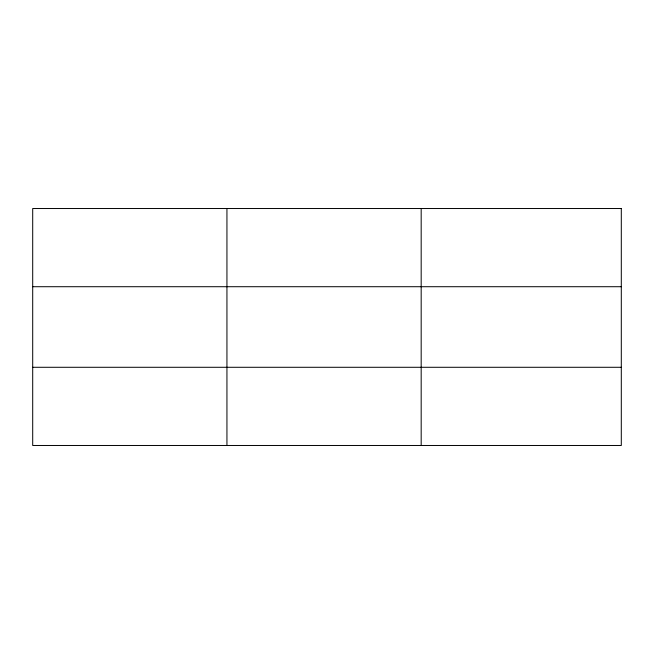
<?xml version="1.0" encoding="UTF-8"?>
<svg xmlns="http://www.w3.org/2000/svg" width="654" height="654" viewBox="0 0 654 654"><rect width="100%" height="100%" fill="white"/><g stroke="black" fill="none" stroke-linecap="round" stroke-linejoin="round"><path stroke-width="0.98" d="M226.938 208.52L226.938 445.48M421.176 208.52L421.176 445.48M32.7 286.714L621.3 286.714M32.7 367.286L621.3 367.286M621.3 208.52L621.3 445.48L32.7 445.48L32.7 208.52L621.3 208.52"/></g></svg>
